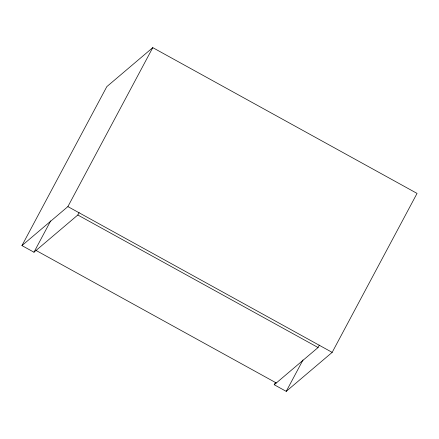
<?xml version="1.0" encoding="UTF-8"?>
<svg xmlns="http://www.w3.org/2000/svg" width="439" height="439" viewBox="0 0 439 439"><rect width="100%" height="100%" fill="white"/><g stroke="black" fill="none" stroke-linecap="round" stroke-linejoin="round"><path stroke-width="0.66" d="M79.102 212.586L77.818 215L33.962 252.216L21.95 245.588L106.831 86.626L152.772 47.637L417.05 193.412L332.169 352.374L286.228 391.363L274.216 384.74L275.505 382.331M33.962 252.216L50.694 220.877M21.95 245.588L67.891 206.599L152.772 47.637M286.228 391.363L303.009 359.936M274.216 384.74L318.072 347.523L319.356 345.114M67.891 206.599L332.169 352.374M77.818 215L318.072 347.523M36.053 250.444L276.307 382.967"/></g></svg>
